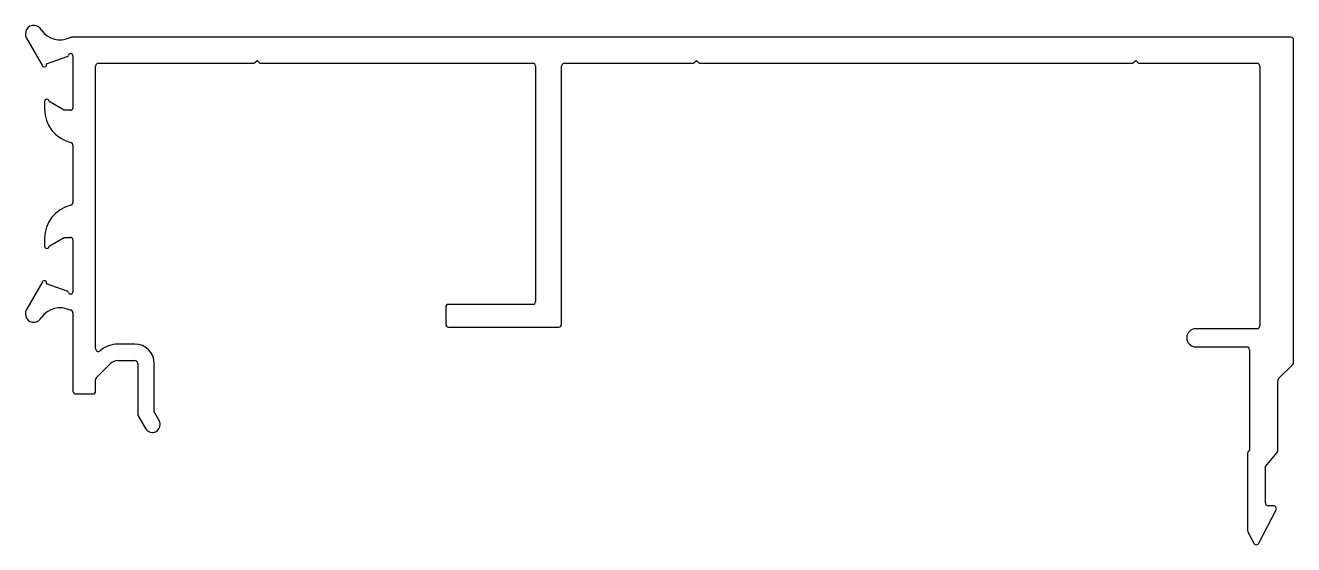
# Model space of a CAD drawing. Extents: x -55 to 57, y -38 to 8.
import ezdxf

# ---------------------------------------------------------------- set-up
doc = ezdxf.new("R2010")
doc.units = 0
doc.layers.get('0').update_dxf_attribs({"linetype": 'CONTINUOUS'})

msp = doc.modelspace()

# ---------------------------------------------------------------- linework, layer by layer
for p, q in [((-54.56, 6.44), (-53.15, 4)), ((57.14, 6.52), (-50.6, 6.52)), ((57.39, -22.22), (57.39, 6.27)), ((-52.79, 4.17), (-50.96, 4.83)), ((-50.46, 4.87), (-50.46, 0.27)), ((-48.46, -20.99), (-48.46, 3.97)), ((-48.21, 4.22), (-34.52, 4.22)), ((-34.38, 4.28), (-34.19, 4.47)), ((-34.19, 4.47), (-34, 4.28)), ((-33.86, 4.22), (-9.84, 4.22)), ((-9.59, 3.97), (-9.59, -16.84)), ((-7.29, -18.84), (-7.29, 3.97)), ((-7.04, 4.22), (4.29, 4.22)), ((4.43, 4.28), (4.62, 4.47)), ((4.62, 4.47), (4.81, 4.28)), ((4.96, 4.22), (43.1, 4.22)), ((43.25, 4.28), (43.44, 4.47)), ((43.44, 4.47), (43.63, 4.28)), ((43.77, 4.22), (54.14, 4.22)), ((54.39, 3.97), (54.39, -18.99)), ((-52.96, 0.84), (-52.96, 0.15)), ((-51.22, 0.07), (-52.56, 0.84)), ((-50.66, 0.07), (-51.22, 0.07)), ((-50.46, -3.01), (-50.46, -8.09)), ((-52.56, -11.94), (-51.22, -11.17)), ((-51.22, -11.17), (-50.66, -11.17)), ((-52.96, -11.25), (-52.96, -11.94)), ((-50.46, -11.37), (-50.46, -15.97)), ((-53.15, -15.1), (-54.56, -17.54)), ((-50.96, -15.93), (-52.79, -15.27)), ((-50.46, -17.84), (-50.46, -24.75)), ((-17.52, -17.34), (-17.52, -18.84)), ((-9.84, -17.09), (-17.27, -17.09)), ((-17.27, -19.09), (-7.54, -19.09)), ((54.14, -19.24), (48.74, -19.24)), ((-44.98, -20.6), (-46.47, -20.6)), ((48.74, -20.84), (53.24, -20.84)), ((53.49, -21.09), (53.49, -29.97)), ((-48.39, -23.56), (-47.17, -22.34)), ((-46.47, -22.05), (-44.98, -22.05)), ((-44.73, -22.3), (-44.73, -26.81)), ((-43.28, -26.59), (-43.28, -22.3)), ((56.06, -23.65), (57.31, -22.39)), ((-48.46, -24.75), (-48.46, -23.73)), ((55.99, -30.01), (55.99, -23.83)), ((-50.21, -25), (-48.71, -25)), ((-42.84, -27.35), (-43.28, -26.59)), ((-44.7, -26.94), (-44.06, -28.05)), ((53.49, -29.97), (53.38, -30.1)), ((54.89, -31.41), (55.93, -30.17)), ((53.32, -30.26), (53.32, -37.06)), ((54.89, -34.63), (54.89, -31.41)), ((54.31, -38.18), (55.83, -35.25)), ((55.61, -34.88), (55.14, -34.88)), ((53.35, -37.18), (53.87, -38.18))]:
    msp.add_line(p, q)
for centre, radius, start, end in [((-53.91, 6.82), 0.75, 24.975, 210), ((-51.6, 8.29), 2, 215.1124, 296.197), ((-50.6, 6.26), 0.254, 90, 116.197), ((57.14, 6.27), 0.25, 0, 90), ((-51.03, 5.02), 0.203, 290, 337.6528), ((-50.66, 4.87), 0.2, 360, 157.6528), ((-52.98, 4.1), 0.2, 210, 19.9999), ((-48.21, 3.97), 0.25, 90, 180), ((-34.52, 4.42), 0.203, 270, 315), ((-33.86, 4.42), 0.203, 225, 270), ((-9.84, 3.97), 0.25, 360, 90), ((-7.04, 3.97), 0.25, 90, 180), ((4.29, 4.42), 0.203, 270, 315), ((4.96, 4.42), 0.203, 225, 270), ((43.1, 4.42), 0.203, 270, 315), ((43.77, 4.42), 0.203, 225.0101, 270.0101), ((54.14, 3.97), 0.25, 0, 90), ((-52.76, 0.84), 0.2, 360, 180), ((-49.96, 0.15), 3, 180, 256.6576), ((-50.66, 0.27), 0.2, 270, 0), ((-50.71, -3.01), 0.25, 360, 76.6576), ((-49.96, -11.25), 3, 103.3424, 180), ((-50.71, -8.09), 0.25, 283.3424, 360), ((-50.66, -11.37), 0.2, 0, 90), ((-52.76, -11.94), 0.2, 180, 0), ((-52.98, -15.2), 0.2, 340, 150), ((-51.03, -16.12), 0.203, 22.3472, 70), ((-50.66, -15.97), 0.2, 202.3472, 360), ((-53.91, -17.92), 0.75, 150, 335.025), ((-51.6, -19.39), 2, 63.803, 144.8876), ((-50.71, -17.84), 0.252, 0.4538, 89.812), ((-17.27, -17.34), 0.25, 90, 180), ((-9.84, -16.84), 0.25, 270, 360), ((-17.27, -18.84), 0.25, 180, 270), ((-7.54, -18.84), 0.25, 270, 360), ((54.14, -18.99), 0.25, 270, 0), ((48.74, -20.04), 0.8, 90, 270), ((-48.21, -20.99), 0.25, 180, 310.2964), ((-46.47, -23.05), 2.45, 90, 130.2964), ((-44.98, -22.3), 1.7, 0, 90), ((53.24, -21.09), 0.25, 0, 90), ((-46.47, -23.05), 1, 90, 135), ((-44.98, -22.3), 0.25, 360, 90), ((57.14, -22.22), 0.25, 315, 0), ((-48.21, -23.73), 0.25, 135, 180), ((56.24, -23.83), 0.254, 135, 180), ((-50.21, -24.75), 0.25, 180, 270), ((-48.71, -24.75), 0.25, 270, 360), ((-44.48, -26.81), 0.25, 180, 210), ((-43.45, -27.7), 0.7, 210, 30), ((53.57, -30.26), 0.25, 140, 180), ((55.73, -30.01), 0.254, 320, 0), ((55.14, -34.63), 0.25, 180, 270), ((55.61, -35.13), 0.25, 332.6411, 90), ((53.57, -37.06), 0.25, 180, 207.3589), ((54.09, -38.07), 0.25, 207.3589, 332.6411)]:
    msp.add_arc(centre, radius, start, end)

doc.saveas('drawing.dxf')
